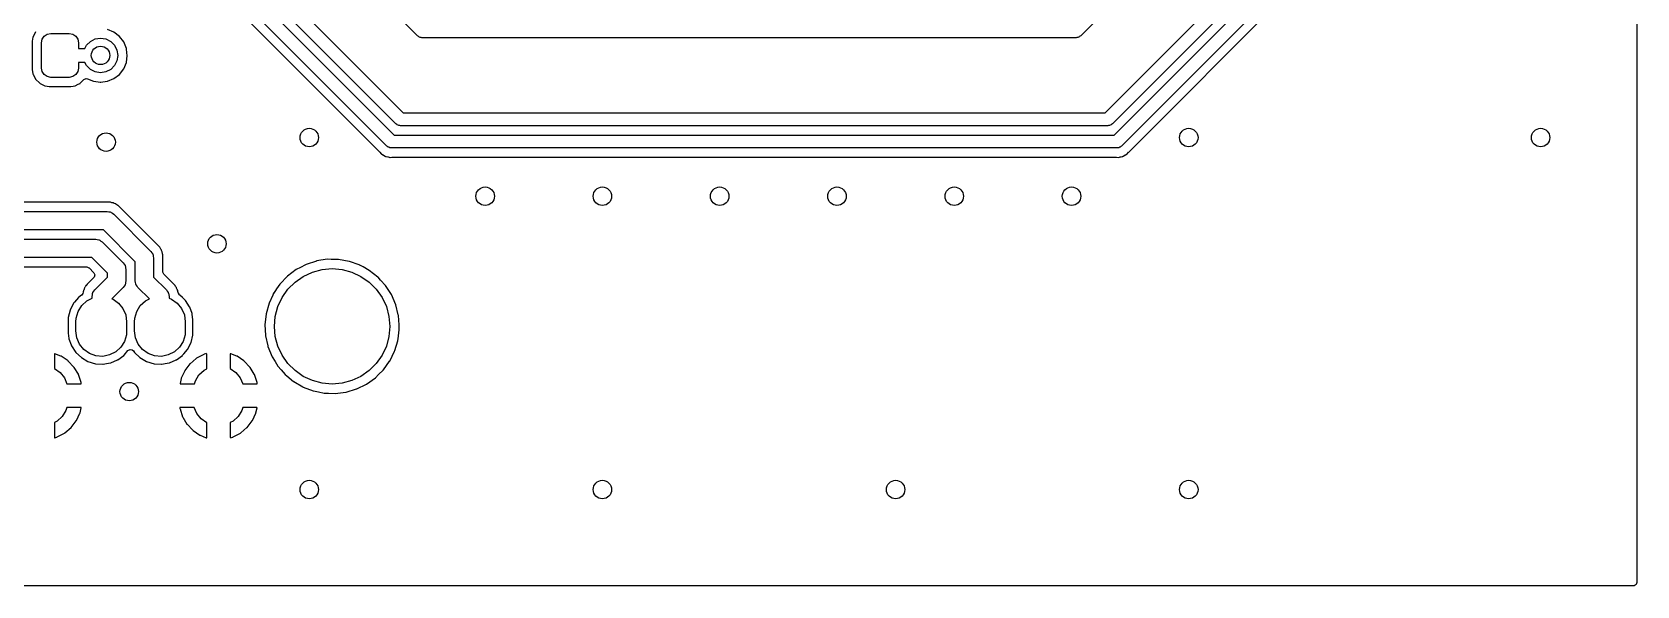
# Model space of a CAD drawing. Extents: x 2.37 to 5.13, y -5.38 to -2.62.
# Drawn here: x 3.764 to 5.132, y -5.382 to -4.91 of the extents above; entities that cross this region are included whole.
import ezdxf

# ---------------------------------------------------------------- set-up
doc = ezdxf.new("R2010")
doc.units = 0
doc.header["$MEASUREMENT"] = 0
doc.layers.add('BLACK', color=7, linetype='CONTINUOUS')

msp = doc.modelspace()

# ---------------------------------------------------------------- linework, layer by layer
at = {"layer": 'BLACK', "linetype": 'CONTINUOUS'}
for p, q in [((5.13211, -2.62081), (5.13211, -5.37919)), ((3.80315, -4.70199), (4.08013, -4.97898)), ((4.06613, -5.00728), (3.77406, -4.71521)), ((3.78346, -4.70903), (4.07231, -4.99788)), ((4.07395, -4.98839), (3.79374, -4.70817)), ((4.09219, -4.91335), (3.89665, -4.71781)), ((3.76898, -4.7213), (4.06004, -5.01236)), ((4.83571, -4.73545), (4.65781, -4.91335)), ((4.67867, -4.97898), (4.90324, -4.7544)), ((4.91265, -4.76058), (4.68485, -4.98839)), ((4.68649, -4.99788), (4.92214, -4.76223)), ((4.93155, -4.76841), (4.69268, -5.00728)), ((4.69876, -5.01236), (4.93663, -4.7745)), ((3.76659, -4.90999), (3.76453, -4.91404)), ((3.77404, -4.91361), (3.77659, -4.9119)), ((3.77659, -4.9119), (3.77961, -4.9113)), ((3.77961, -4.9113), (3.79535, -4.9113)), ((3.79535, -4.9113), (3.79837, -4.9119)), ((3.79837, -4.9119), (3.80092, -4.91361)), ((3.83343, -4.91021), (3.82791, -4.90793)), ((3.83816, -4.91384), (3.83343, -4.91021)), ((3.76386, -4.91782), (3.76384, -4.91793)), ((3.76384, -4.91793), (3.76384, -4.94207)), ((3.76439, -4.91447), (3.76386, -4.91782)), ((3.76442, -4.91424), (3.76439, -4.91447)), ((3.76439, -4.91447), (3.76439, -4.91447)), ((3.76453, -4.91404), (3.76442, -4.91424)), ((3.77173, -4.91917), (3.77233, -4.91616)), ((3.77173, -4.94083), (3.77173, -4.91917)), ((3.77233, -4.91616), (3.77404, -4.91361)), ((3.80092, -4.91361), (3.80263, -4.91616)), ((3.80263, -4.91616), (3.80323, -4.91917)), ((3.80323, -4.91917), (3.80323, -4.92409)), ((3.80323, -4.92409), (3.80864, -4.92409)), ((3.80864, -4.92409), (3.81006, -4.92132)), ((3.81006, -4.92132), (3.81332, -4.91806)), ((3.81332, -4.91806), (3.81744, -4.91596)), ((3.81744, -4.91596), (3.822, -4.91524)), ((3.822, -4.91524), (3.82656, -4.91596)), ((3.82656, -4.91596), (3.83068, -4.91806)), ((3.83068, -4.91806), (3.83394, -4.92132)), ((3.83394, -4.92132), (3.83604, -4.92544)), ((3.83604, -4.92544), (3.83676, -4.93)), ((3.84179, -4.91857), (3.83816, -4.91384)), ((3.84407, -4.92409), (3.84179, -4.91857)), ((3.8441, -4.92427), (3.84407, -4.92409)), ((3.84457, -4.92787), (3.8441, -4.92427)), ((3.8441, -4.92427), (3.8441, -4.92427)), ((4.09282, -4.91371), (4.09219, -4.91335)), ((4.09333, -4.91422), (4.09282, -4.91371)), ((4.09403, -4.91441), (4.09333, -4.91422)), ((4.09466, -4.91477), (4.09403, -4.91441)), ((4.09539, -4.91477), (4.09466, -4.91477)), ((4.09609, -4.91496), (4.09539, -4.91477)), ((4.65391, -4.91496), (4.09609, -4.91496)), ((4.65461, -4.91477), (4.65391, -4.91496)), ((4.65534, -4.91477), (4.65461, -4.91477)), ((4.65597, -4.91441), (4.65534, -4.91477)), ((4.65667, -4.91422), (4.65597, -4.91441)), ((4.65718, -4.91371), (4.65667, -4.91422)), ((4.65781, -4.91335), (4.65718, -4.91371)), ((3.80864, -4.93591), (3.80323, -4.93591)), ((3.80323, -4.93591), (3.80323, -4.94083)), ((3.81006, -4.93868), (3.80864, -4.93591)), ((3.81332, -4.94194), (3.81006, -4.93868)), ((3.83394, -4.93868), (3.83068, -4.94194)), ((3.83604, -4.93456), (3.83394, -4.93868)), ((3.83676, -4.93), (3.83604, -4.93456)), ((3.84179, -4.94143), (3.84407, -4.93591)), ((3.84407, -4.93591), (3.84485, -4.93)), ((3.84485, -4.93), (3.84457, -4.92787)), ((3.76384, -4.94207), (3.76442, -4.94576)), ((3.76442, -4.94576), (3.76469, -4.94628)), ((3.76469, -4.94628), (3.76659, -4.95001)), ((3.76659, -4.95001), (3.76659, -4.95001)), ((3.76659, -4.95001), (3.76669, -4.95021)), ((3.76669, -4.95021), (3.77022, -4.95374)), ((3.77022, -4.95374), (3.77043, -4.95385)), ((3.77233, -4.94384), (3.77173, -4.94083)), ((3.77404, -4.94639), (3.77233, -4.94384)), ((3.77659, -4.9481), (3.77404, -4.94639)), ((3.77961, -4.9487), (3.77659, -4.9481)), ((3.79535, -4.9487), (3.77961, -4.9487)), ((3.79837, -4.9481), (3.79535, -4.9487)), ((3.80092, -4.94639), (3.79837, -4.9481)), ((3.80263, -4.94384), (3.80092, -4.94639)), ((3.80323, -4.94083), (3.80263, -4.94384)), ((3.80453, -4.95385), (3.80474, -4.95374)), ((3.80474, -4.95374), (3.80786, -4.95062)), ((3.80786, -4.95062), (3.80967, -4.94977)), ((3.80967, -4.94977), (3.81104, -4.94998)), ((3.81104, -4.94998), (3.81609, -4.95207)), ((3.81744, -4.94404), (3.81332, -4.94194)), ((3.81609, -4.95207), (3.81627, -4.9521)), ((3.81627, -4.9521), (3.81627, -4.9521)), ((3.81627, -4.9521), (3.82181, -4.95283)), ((3.822, -4.94476), (3.81744, -4.94404)), ((3.82181, -4.95283), (3.822, -4.95285)), ((3.82656, -4.94404), (3.822, -4.94476)), ((3.822, -4.95285), (3.82219, -4.95283)), ((3.82219, -4.95283), (3.82773, -4.9521)), ((3.83068, -4.94194), (3.82656, -4.94404)), ((3.82773, -4.9521), (3.82791, -4.95207)), ((3.82773, -4.9521), (3.82773, -4.9521)), ((3.82791, -4.95207), (3.83343, -4.94979)), ((3.83343, -4.94979), (3.83816, -4.94616)), ((3.83816, -4.94616), (3.84179, -4.94143)), ((3.77043, -4.95385), (3.77043, -4.95385)), ((3.77043, -4.95385), (3.77447, -4.95591)), ((3.77447, -4.95591), (3.77447, -4.95591)), ((3.77447, -4.95591), (3.77467, -4.95601)), ((3.77467, -4.95601), (3.7749, -4.95605)), ((3.7749, -4.95605), (3.7749, -4.95605)), ((3.7749, -4.95605), (3.77825, -4.95658)), ((3.77825, -4.95658), (3.77837, -4.95659)), ((3.77837, -4.95659), (3.78748, -4.95659)), ((3.78748, -4.95659), (3.7966, -4.95659)), ((3.7966, -4.95659), (3.79671, -4.95658)), ((3.79671, -4.95658), (3.79855, -4.95628)), ((3.79671, -4.95658), (3.79671, -4.95658)), ((3.79855, -4.95628), (3.80029, -4.95601)), ((3.80029, -4.95601), (3.803, -4.95463)), ((3.803, -4.95463), (3.80453, -4.95385)), ((3.80453, -4.95385), (3.80453, -4.95385)), ((4.08013, -4.97898), (4.67867, -4.97898)), ((4.07458, -4.98875), (4.07395, -4.98839)), ((4.0751, -4.98926), (4.07458, -4.98875)), ((4.0758, -4.98945), (4.0751, -4.98926)), ((4.07643, -4.98981), (4.0758, -4.98945)), ((4.07715, -4.98981), (4.07643, -4.98981)), ((4.07785, -4.99), (4.07715, -4.98981)), ((4.68095, -4.99), (4.07785, -4.99)), ((4.68165, -4.98981), (4.68095, -4.99)), ((4.68238, -4.98981), (4.68165, -4.98981)), ((4.68301, -4.98945), (4.68238, -4.98981)), ((4.68371, -4.98926), (4.68301, -4.98945)), ((4.68422, -4.98875), (4.68371, -4.98926)), ((4.68485, -4.98839), (4.68422, -4.98875)), ((4.06675, -5.00765), (4.06613, -5.00728)), ((4.06727, -5.00816), (4.06675, -5.00765)), ((4.06797, -5.00835), (4.06727, -5.00816)), ((4.0686, -5.00871), (4.06797, -5.00835)), ((4.07231, -4.99788), (4.68649, -4.99788)), ((4.69083, -5.00835), (4.6902, -5.00871)), ((4.69153, -5.00816), (4.69083, -5.00835)), ((4.69205, -5.00765), (4.69153, -5.00816)), ((4.69268, -5.00728), (4.69205, -5.00765)), ((4.06004, -5.01236), (4.06021, -5.01255)), ((4.06021, -5.01255), (4.06127, -5.01381)), ((4.06127, -5.01381), (4.06149, -5.01394)), ((4.06149, -5.01394), (4.06149, -5.01394)), ((4.06149, -5.01394), (4.0627, -5.01464)), ((4.0627, -5.01464), (4.06292, -5.01478)), ((4.06292, -5.01478), (4.06406, -5.01558)), ((4.06406, -5.01558), (4.06406, -5.01558)), ((4.06406, -5.01558), (4.06427, -5.01572)), ((4.06427, -5.01572), (4.06452, -5.01579)), ((4.06452, -5.01579), (4.06462, -5.01584)), ((4.06462, -5.01584), (4.06504, -5.01601)), ((4.06504, -5.01601), (4.06515, -5.01605)), ((4.06515, -5.01605), (4.06537, -5.01618)), ((4.06537, -5.01618), (4.06562, -5.01622)), ((4.06562, -5.01622), (4.06699, -5.01647)), ((4.06699, -5.01647), (4.06724, -5.01652)), ((4.06724, -5.01652), (4.06814, -5.01676)), ((4.06814, -5.01676), (4.06884, -5.01695)), ((4.06932, -5.00871), (4.0686, -5.00871)), ((4.06884, -5.01695), (4.06909, -5.01693)), ((4.06909, -5.01693), (4.07048, -5.0168)), ((4.06909, -5.01693), (4.06909, -5.01693)), ((4.07002, -5.0089), (4.06932, -5.00871)), ((4.68878, -5.0089), (4.07002, -5.0089)), ((4.07048, -5.0168), (4.07074, -5.01679)), ((4.07074, -5.01679), (4.68807, -5.01679)), ((4.68807, -5.01679), (4.68832, -5.0168)), ((4.68832, -5.0168), (4.68996, -5.01695)), ((4.68948, -5.00871), (4.68878, -5.0089)), ((4.6902, -5.00871), (4.68948, -5.00871)), ((4.68996, -5.01695), (4.69103, -5.01666)), ((4.69103, -5.01666), (4.69156, -5.01652)), ((4.69156, -5.01652), (4.69181, -5.01647)), ((4.69181, -5.01647), (4.6924, -5.01636)), ((4.6924, -5.01636), (4.69343, -5.01618)), ((4.69343, -5.01618), (4.69365, -5.01605)), ((4.69365, -5.01605), (4.69377, -5.01601)), ((4.69377, -5.01601), (4.69418, -5.01584)), ((4.69418, -5.01584), (4.69428, -5.01579)), ((4.69428, -5.01579), (4.69453, -5.01572)), ((4.69453, -5.01572), (4.69588, -5.01478)), ((4.69588, -5.01478), (4.6961, -5.01464)), ((4.6961, -5.01464), (4.69753, -5.01381)), ((4.69753, -5.01381), (4.69769, -5.01362)), ((4.69769, -5.01362), (4.69859, -5.01255)), ((4.69769, -5.01362), (4.69769, -5.01362)), ((4.69859, -5.01255), (4.69876, -5.01236)), ((3.71682, -5.06299), (3.82774, -5.06299)), ((3.83022, -5.0551), (3.73798, -5.0551)), ((3.82774, -5.06299), (3.82902, -5.06329)), ((3.83044, -5.05517), (3.83022, -5.0551)), ((3.8312, -5.05542), (3.83044, -5.05517)), ((3.83044, -5.05517), (3.83044, -5.05517)), ((3.83165, -5.05552), (3.8312, -5.05542)), ((3.83204, -5.05558), (3.83165, -5.05552)), ((3.83266, -5.05568), (3.83204, -5.05558)), ((3.83286, -5.05579), (3.83266, -5.05568)), ((3.83358, -5.05615), (3.83286, -5.05579)), ((3.834, -5.05632), (3.83358, -5.05615)), ((3.83476, -5.05657), (3.834, -5.05632)), ((3.83497, -5.05664), (3.83476, -5.05657)), ((3.83476, -5.05657), (3.83476, -5.05657)), ((3.83516, -5.05678), (3.83497, -5.05664)), ((3.83581, -5.05725), (3.83516, -5.05678)), ((3.83516, -5.05678), (3.83516, -5.05678)), ((3.8362, -5.05748), (3.83581, -5.05725)), ((3.83691, -5.05785), (3.8362, -5.05748)), ((3.83711, -5.05795), (3.83691, -5.05785)), ((3.838, -5.05884), (3.83711, -5.05795)), ((3.87148, -5.09232), (3.838, -5.05884)), ((3.838, -5.05884), (3.838, -5.05884)), ((3.82902, -5.06329), (3.83033, -5.06343)), ((3.83033, -5.06343), (3.83071, -5.06368)), ((3.83071, -5.06368), (3.83115, -5.06378)), ((3.83115, -5.06378), (3.83218, -5.0646)), ((3.83218, -5.0646), (3.83329, -5.0653)), ((3.83329, -5.0653), (3.86503, -5.09703)), ((3.70703, -5.08661), (3.81796, -5.08661)), ((3.82447, -5.07874), (3.71354, -5.07874)), ((3.81796, -5.08661), (3.81924, -5.08691)), ((3.81924, -5.08691), (3.82054, -5.08706)), ((3.82054, -5.08706), (3.82093, -5.0873)), ((3.82093, -5.0873), (3.82137, -5.0874)), ((3.82137, -5.0874), (3.8224, -5.08822)), ((3.8224, -5.08822), (3.82351, -5.08892)), ((3.82351, -5.08892), (3.8414, -5.10681)), ((3.85157, -5.10585), (3.82447, -5.07874)), ((3.81468, -5.10236), (3.70376, -5.10236)), ((3.82795, -5.11563), (3.81468, -5.10236)), ((3.86503, -5.09703), (3.86572, -5.09814)), ((3.86572, -5.09814), (3.86654, -5.09917)), ((3.86654, -5.09917), (3.86664, -5.09961)), ((3.86664, -5.09961), (3.86688, -5.1)), ((3.86688, -5.1), (3.86703, -5.10131)), ((3.86703, -5.10131), (3.86732, -5.10259)), ((3.86732, -5.10259), (3.86732, -5.1189)), ((3.87236, -5.0932), (3.87148, -5.09232)), ((3.87148, -5.09232), (3.87148, -5.09232)), ((3.87247, -5.09341), (3.87236, -5.0932)), ((3.87283, -5.09412), (3.87247, -5.09341)), ((3.87247, -5.09341), (3.87247, -5.09341)), ((3.87307, -5.09451), (3.87283, -5.09412)), ((3.87354, -5.09515), (3.87307, -5.09451)), ((3.87367, -5.09534), (3.87354, -5.09515)), ((3.87354, -5.09515), (3.87354, -5.09515)), ((3.87374, -5.09556), (3.87367, -5.09534)), ((3.87399, -5.09632), (3.87374, -5.09556)), ((3.87374, -5.09556), (3.87374, -5.09556)), ((3.87417, -5.09674), (3.87399, -5.09632)), ((3.87452, -5.09744), (3.87417, -5.09674)), ((3.87463, -5.09765), (3.87452, -5.09744)), ((3.87467, -5.09788), (3.87463, -5.09765)), ((3.87479, -5.09867), (3.87467, -5.09788)), ((3.8749, -5.09911), (3.87479, -5.09867)), ((3.87515, -5.09987), (3.8749, -5.09911)), ((3.87522, -5.10009), (3.87515, -5.09987)), ((3.87522, -5.11443), (3.87522, -5.10009)), ((4.01549, -5.10378), (4.00621, -5.1052)), ((4.01561, -5.10378), (4.01549, -5.10378)), ((4.01862, -5.10382), (4.01561, -5.10378)), ((4.01561, -5.10378), (4.01561, -5.10378)), ((4.02488, -5.1039), (4.01862, -5.10382)), ((4.0295, -5.10472), (4.02488, -5.1039)), ((3.70253, -5.11026), (3.8102, -5.11026)), ((3.8102, -5.11026), (3.81208, -5.11094)), ((3.81208, -5.11094), (3.81226, -5.11111)), ((3.81226, -5.11111), (3.81636, -5.11521)), ((3.81636, -5.11521), (3.81721, -5.11702)), ((3.81721, -5.11702), (3.81669, -5.11894)), ((3.82795, -5.1189), (3.82795, -5.11563)), ((3.8414, -5.10681), (3.8421, -5.10793)), ((3.8421, -5.10793), (3.84292, -5.10896)), ((3.84292, -5.10896), (3.84302, -5.1094)), ((3.84302, -5.1094), (3.84326, -5.10978)), ((3.84326, -5.10978), (3.84341, -5.11109)), ((3.84341, -5.11109), (3.8437, -5.11237)), ((3.8437, -5.11237), (3.8437, -5.12218)), ((3.85157, -5.12217), (3.85157, -5.10585)), ((3.87523, -5.11468), (3.87522, -5.11443)), ((3.87607, -5.11649), (3.87523, -5.11468)), ((3.88466, -5.12508), (3.87607, -5.11649)), ((3.98895, -5.11246), (3.98144, -5.11809)), ((3.98942, -5.11222), (3.98895, -5.11246)), ((3.99187, -5.11094), (3.98942, -5.11222)), ((3.99728, -5.10812), (3.99187, -5.11094)), ((3.99488, -5.11833), (4.00266, -5.1147)), ((3.9974, -5.10808), (3.99728, -5.10812)), ((4.0061, -5.10524), (3.9974, -5.10808)), ((3.9974, -5.10808), (3.9974, -5.10808)), ((4.00266, -5.1147), (4.01094, -5.11248)), ((4.00621, -5.1052), (4.0061, -5.10524)), ((4.0061, -5.10524), (4.0061, -5.10524)), ((4.01094, -5.11248), (4.01949, -5.11173)), ((4.01949, -5.11173), (4.02803, -5.11248)), ((4.02803, -5.11248), (4.03632, -5.1147)), ((4.03401, -5.10552), (4.0295, -5.10472)), ((4.03413, -5.10554), (4.03401, -5.10552)), ((4.03401, -5.10552), (4.03401, -5.10552)), ((4.03424, -5.10558), (4.03413, -5.10554)), ((4.04269, -5.10858), (4.03424, -5.10558)), ((4.03424, -5.10558), (4.03424, -5.10558)), ((4.03632, -5.1147), (4.04409, -5.11833)), ((4.04298, -5.10868), (4.04269, -5.10858)), ((4.04308, -5.10874), (4.04298, -5.10868)), ((4.04583, -5.11026), (4.04308, -5.10874)), ((4.04308, -5.10874), (4.04308, -5.10874)), ((4.0512, -5.11322), (4.04583, -5.11026)), ((4.05857, -5.11904), (4.0512, -5.11322)), ((3.80729, -5.13144), (3.80719, -5.13188)), ((3.80742, -5.13065), (3.80729, -5.13144)), ((3.80745, -5.13042), (3.80742, -5.13065)), ((3.80784, -5.12967), (3.80745, -5.13042)), ((3.80792, -5.12951), (3.80784, -5.12967)), ((3.8081, -5.12908), (3.80792, -5.12951)), ((3.80834, -5.12832), (3.8081, -5.12908)), ((3.80841, -5.12811), (3.80834, -5.12832)), ((3.80834, -5.12832), (3.80834, -5.12832)), ((3.80855, -5.12792), (3.80841, -5.12811)), ((3.80902, -5.12728), (3.80855, -5.12792)), ((3.80855, -5.12792), (3.80855, -5.12792)), ((3.80926, -5.12689), (3.80902, -5.12728)), ((3.80962, -5.12618), (3.80926, -5.12689)), ((3.80972, -5.12597), (3.80962, -5.12617)), ((3.80962, -5.12617), (3.80962, -5.12618)), ((3.81061, -5.12508), (3.80972, -5.12597)), ((3.81636, -5.11933), (3.81061, -5.12508)), ((3.81061, -5.12508), (3.81061, -5.12508)), ((3.81555, -5.13193), (3.81637, -5.1309)), ((3.81669, -5.11894), (3.81636, -5.11933)), ((3.81637, -5.1309), (3.81707, -5.12979)), ((3.81707, -5.12979), (3.82795, -5.1189)), ((3.84139, -5.12773), (3.83167, -5.13746)), ((3.84209, -5.12662), (3.84139, -5.12773)), ((3.84292, -5.12559), (3.84209, -5.12662)), ((3.84302, -5.12515), (3.84292, -5.12559)), ((3.84326, -5.12477), (3.84302, -5.12515)), ((3.84341, -5.12346), (3.84326, -5.12477)), ((3.8437, -5.12218), (3.84341, -5.12346)), ((3.85187, -5.12345), (3.85157, -5.12217)), ((3.85201, -5.12475), (3.85187, -5.12345)), ((3.85225, -5.12514), (3.85201, -5.12475)), ((3.85235, -5.12558), (3.85225, -5.12514)), ((3.85317, -5.12661), (3.85235, -5.12558)), ((3.85387, -5.12772), (3.85317, -5.12661)), ((3.86366, -5.13751), (3.85387, -5.12772)), ((3.86732, -5.1189), (3.87822, -5.1298)), ((3.87822, -5.1298), (3.87891, -5.13091)), ((3.87891, -5.13091), (3.87973, -5.13194)), ((3.88555, -5.12597), (3.88466, -5.12508)), ((3.88466, -5.12508), (3.88466, -5.12508)), ((3.88602, -5.12689), (3.88555, -5.12597)), ((3.88626, -5.12728), (3.88602, -5.12689)), ((3.88673, -5.12792), (3.88626, -5.12728)), ((3.88686, -5.12811), (3.88673, -5.12792)), ((3.88693, -5.12832), (3.88686, -5.12811)), ((3.88718, -5.12908), (3.88693, -5.12832)), ((3.88735, -5.12951), (3.88718, -5.12908)), ((3.88782, -5.13042), (3.88735, -5.12951)), ((3.88795, -5.13121), (3.88782, -5.13042)), ((3.88798, -5.13144), (3.88795, -5.13121)), ((3.88809, -5.13188), (3.88798, -5.13144)), ((3.97209, -5.12908), (3.96966, -5.13264)), ((3.97489, -5.12498), (3.97209, -5.12908)), ((3.97496, -5.12488), (3.97489, -5.12498)), ((3.97489, -5.12498), (3.97489, -5.12498)), ((3.98144, -5.11809), (3.97496, -5.12488)), ((3.97687, -5.13634), (3.98179, -5.12931)), ((3.98179, -5.12931), (3.98785, -5.12325)), ((3.98785, -5.12325), (3.99488, -5.11833)), ((4.04409, -5.11833), (4.05112, -5.12325)), ((4.05112, -5.12325), (4.05719, -5.12931)), ((4.05719, -5.12931), (4.06211, -5.13634)), ((4.05865, -5.11913), (4.05857, -5.11904)), ((4.06081, -5.1215), (4.05865, -5.11913)), ((4.05865, -5.11913), (4.05865, -5.11913)), ((4.06489, -5.12598), (4.06081, -5.1215)), ((4.06999, -5.13387), (4.06489, -5.12598)), ((3.79904, -5.14127), (3.79606, -5.14712)), ((3.79985, -5.14032), (3.79904, -5.14127)), ((3.80319, -5.13639), (3.79985, -5.14032)), ((3.80286, -5.1482), (3.80595, -5.14321)), ((3.8033, -5.13627), (3.80319, -5.13639)), ((3.80319, -5.13639), (3.80319, -5.13639)), ((3.80343, -5.13617), (3.8033, -5.13627)), ((3.80581, -5.13442), (3.80343, -5.13617)), ((3.80343, -5.13617), (3.80343, -5.13617)), ((3.80599, -5.13427), (3.80581, -5.13442)), ((3.80595, -5.14321), (3.81028, -5.13923)), ((3.80679, -5.13283), (3.80599, -5.13427)), ((3.80687, -5.13286), (3.80679, -5.13283)), ((3.80719, -5.13188), (3.80687, -5.13286)), ((3.81028, -5.13923), (3.81476, -5.13694)), ((3.81476, -5.13534), (3.81506, -5.13406)), ((3.81476, -5.13694), (3.81476, -5.13534)), ((3.81506, -5.13406), (3.81521, -5.13275)), ((3.81521, -5.13275), (3.81545, -5.13237)), ((3.81545, -5.13237), (3.81555, -5.13193)), ((3.83167, -5.13746), (3.83267, -5.13782)), ((3.83267, -5.13782), (3.83746, -5.14122)), ((3.83746, -5.14122), (3.84116, -5.14579)), ((3.85286, -5.1482), (3.85595, -5.14321)), ((3.85595, -5.14321), (3.86028, -5.13923)), ((3.86028, -5.13923), (3.86366, -5.13751)), ((3.87973, -5.13194), (3.87983, -5.13238)), ((3.87983, -5.13238), (3.88007, -5.13276)), ((3.88007, -5.13276), (3.88022, -5.13407)), ((3.88022, -5.13407), (3.88051, -5.13535)), ((3.88051, -5.13535), (3.88051, -5.13704)), ((3.88051, -5.13704), (3.88267, -5.13782)), ((3.88267, -5.13782), (3.88746, -5.14122)), ((3.88746, -5.14122), (3.89116, -5.14579)), ((3.88821, -5.13226), (3.88809, -5.13188)), ((3.88836, -5.13271), (3.88821, -5.13226)), ((3.88938, -5.13414), (3.88836, -5.13271)), ((3.88948, -5.13421), (3.88938, -5.13414)), ((3.88963, -5.1343), (3.88948, -5.13421)), ((3.88975, -5.13441), (3.88963, -5.1343)), ((3.89185, -5.1364), (3.88975, -5.13441)), ((3.88975, -5.13441), (3.88975, -5.13441)), ((3.8944, -5.13882), (3.89185, -5.1364)), ((3.898, -5.14431), (3.8944, -5.13882)), ((3.89805, -5.14447), (3.898, -5.14431)), ((3.9001, -5.15009), (3.89805, -5.14447)), ((3.89805, -5.14447), (3.89805, -5.14447)), ((3.96571, -5.14116), (3.9632, -5.15021)), ((3.96884, -5.13441), (3.96571, -5.14116)), ((3.96961, -5.13275), (3.96884, -5.13441)), ((3.96966, -5.13264), (3.96961, -5.13275)), ((3.96961, -5.13275), (3.96961, -5.13275)), ((3.97102, -5.1524), (3.97324, -5.14411)), ((3.97324, -5.14411), (3.97687, -5.13634)), ((4.06211, -5.13634), (4.06573, -5.14411)), ((4.06573, -5.14411), (4.06795, -5.1524)), ((4.07373, -5.14248), (4.06999, -5.13387)), ((4.07376, -5.14259), (4.07373, -5.14248)), ((4.07592, -5.15118), (4.07376, -5.14259)), ((3.79449, -5.1535), (3.79447, -5.15392)), ((3.79447, -5.15392), (3.79447, -5.16653)), ((3.79606, -5.14712), (3.79449, -5.1535)), ((3.80098, -5.15701), (3.80122, -5.15384)), ((3.80098, -5.16488), (3.80098, -5.15701)), ((3.80122, -5.15384), (3.80286, -5.1482)), ((3.84116, -5.14579), (3.84349, -5.15118)), ((3.84349, -5.15118), (3.84429, -5.15701)), ((3.84429, -5.15701), (3.84429, -5.16488)), ((3.85098, -5.15701), (3.85122, -5.15384)), ((3.85098, -5.16488), (3.85098, -5.15701)), ((3.85122, -5.15384), (3.85286, -5.1482)), ((3.89116, -5.14579), (3.89349, -5.15118)), ((3.89349, -5.15118), (3.89429, -5.15701)), ((3.89429, -5.15701), (3.89429, -5.16488)), ((3.90024, -5.15048), (3.9001, -5.15009)), ((3.90081, -5.15536), (3.90024, -5.15048)), ((3.90081, -5.16797), (3.90081, -5.15536)), ((3.9632, -5.15021), (3.9622, -5.15954)), ((3.97028, -5.16094), (3.97102, -5.1524)), ((4.06795, -5.1524), (4.0687, -5.16094)), ((4.07602, -5.15159), (4.07592, -5.15118)), ((4.07603, -5.15171), (4.07602, -5.15159)), ((4.07668, -5.15954), (4.07603, -5.15171)), ((4.07603, -5.15171), (4.07603, -5.15171)), ((3.79447, -5.16653), (3.79448, -5.16661)), ((3.79448, -5.16661), (3.79448, -5.16661)), ((3.79448, -5.16661), (3.79475, -5.16892)), ((3.79475, -5.16892), (3.79504, -5.17141)), ((3.79504, -5.17141), (3.7951, -5.17157)), ((3.7951, -5.17157), (3.7951, -5.17157)), ((3.7951, -5.17157), (3.79692, -5.1766)), ((3.80178, -5.1707), (3.80098, -5.16488)), ((3.80412, -5.1761), (3.80178, -5.1707)), ((3.84406, -5.16805), (3.84242, -5.17369)), ((3.84429, -5.16488), (3.84406, -5.16805)), ((3.85178, -5.1707), (3.85098, -5.16488)), ((3.85412, -5.1761), (3.85178, -5.1707)), ((3.89406, -5.16805), (3.89242, -5.17369)), ((3.89429, -5.16488), (3.89406, -5.16805)), ((3.89922, -5.17477), (3.90078, -5.16839)), ((3.90078, -5.16839), (3.90081, -5.16797)), ((3.9622, -5.15954), (3.96221, -5.15966)), ((3.96221, -5.15966), (3.96272, -5.16851)), ((3.96272, -5.16851), (3.96274, -5.16892)), ((3.96274, -5.16892), (3.96277, -5.16904)), ((3.96277, -5.16904), (3.96277, -5.16904)), ((3.96277, -5.16904), (3.96471, -5.17762)), ((3.97102, -5.16949), (3.97028, -5.16094)), ((3.97324, -5.17778), (3.97102, -5.16949)), ((4.06795, -5.16949), (4.06573, -5.17778)), ((4.0687, -5.16094), (4.06795, -5.16949)), ((4.0755, -5.17305), (4.07569, -5.17157)), ((4.07569, -5.17157), (4.07671, -5.16382)), ((4.07679, -5.16094), (4.07668, -5.15954)), ((4.07671, -5.16382), (4.07672, -5.16374)), ((4.07671, -5.16382), (4.07671, -5.16382)), ((4.07672, -5.16374), (4.07679, -5.16094)), ((3.7827, -5.1842), (3.78264, -5.18443)), ((3.78264, -5.18443), (3.78264, -5.19686)), ((3.78311, -5.18421), (3.7827, -5.1842)), ((3.78829, -5.18628), (3.78311, -5.18421)), ((3.78857, -5.18643), (3.78829, -5.18628)), ((3.79692, -5.1766), (3.79728, -5.17758)), ((3.79728, -5.17758), (3.80088, -5.18307)), ((3.80088, -5.18307), (3.80565, -5.18759)), ((3.80781, -5.18067), (3.80412, -5.1761)), ((3.81261, -5.18407), (3.80781, -5.18067)), ((3.81814, -5.18606), (3.81261, -5.18407)), ((3.824, -5.18649), (3.81814, -5.18606)), ((3.82976, -5.18533), (3.824, -5.18649)), ((3.835, -5.18266), (3.82976, -5.18533)), ((3.83932, -5.17868), (3.835, -5.18266)), ((3.83683, -5.18942), (3.84184, -5.18572)), ((3.84242, -5.17369), (3.83932, -5.17868)), ((3.84184, -5.18572), (3.84198, -5.18562)), ((3.84184, -5.18572), (3.84184, -5.18572)), ((3.84198, -5.18562), (3.84209, -5.1855)), ((3.84209, -5.18549), (3.84543, -5.18157)), ((3.84209, -5.1855), (3.84209, -5.18549)), ((3.84543, -5.18157), (3.84716, -5.18058)), ((3.84716, -5.18058), (3.84912, -5.18094)), ((3.84912, -5.18094), (3.85008, -5.18186)), ((3.85008, -5.18186), (3.85088, -5.18307)), ((3.85088, -5.18307), (3.85565, -5.18759)), ((3.85781, -5.18067), (3.85412, -5.1761)), ((3.86261, -5.18407), (3.85781, -5.18067)), ((3.86814, -5.18606), (3.86261, -5.18407)), ((3.874, -5.18649), (3.86814, -5.18606)), ((3.87976, -5.18533), (3.874, -5.18649)), ((3.885, -5.18266), (3.87976, -5.18533)), ((3.88932, -5.17868), (3.885, -5.18266)), ((3.88683, -5.18942), (3.89184, -5.18572)), ((3.89242, -5.17369), (3.88932, -5.17868)), ((3.89184, -5.18572), (3.89198, -5.18562)), ((3.89184, -5.18572), (3.89184, -5.18572)), ((3.89198, -5.18562), (3.89318, -5.18421)), ((3.89318, -5.18421), (3.89612, -5.18075)), ((3.89612, -5.18075), (3.89623, -5.18062)), ((3.89612, -5.18075), (3.89612, -5.18075)), ((3.89623, -5.18062), (3.89922, -5.17477)), ((3.91011, -5.18484), (3.90395, -5.18808)), ((3.9104, -5.18472), (3.91011, -5.18484)), ((3.91233, -5.18419), (3.9104, -5.18472)), ((3.91243, -5.18419), (3.91233, -5.18419)), ((3.91249, -5.18423), (3.91243, -5.18419)), ((3.91264, -5.18462), (3.91249, -5.18423)), ((3.91264, -5.19708), (3.91264, -5.18462)), ((3.9327, -5.1842), (3.93264, -5.18443)), ((3.93264, -5.18443), (3.93264, -5.19686)), ((3.93311, -5.18421), (3.9327, -5.1842)), ((3.93829, -5.18628), (3.93311, -5.18421)), ((3.93857, -5.18643), (3.93829, -5.18628)), ((3.96471, -5.17762), (3.96481, -5.17808)), ((3.96481, -5.17808), (3.96834, -5.18678)), ((3.97687, -5.18555), (3.97324, -5.17778)), ((3.98179, -5.19258), (3.97687, -5.18555)), ((4.06211, -5.18555), (4.05719, -5.19258)), ((4.06573, -5.17778), (4.06211, -5.18555)), ((4.06861, -5.19046), (4.07277, -5.18204)), ((4.07277, -5.18204), (4.07291, -5.18157)), ((4.07291, -5.18157), (4.07546, -5.17317)), ((4.07546, -5.17317), (4.0755, -5.17305)), ((3.78264, -5.19686), (3.78267, -5.19687)), ((3.78267, -5.19687), (3.78746, -5.20028)), ((3.79432, -5.19034), (3.78857, -5.18643)), ((3.79456, -5.19054), (3.79432, -5.19034)), ((3.79934, -5.1956), (3.79456, -5.19054)), ((3.79953, -5.19585), (3.79934, -5.1956)), ((3.80311, -5.20181), (3.79953, -5.19585)), ((3.80565, -5.18759), (3.81133, -5.19089)), ((3.81133, -5.19089), (3.81762, -5.19279)), ((3.81762, -5.19279), (3.81778, -5.19281)), ((3.81778, -5.19281), (3.824, -5.19319)), ((3.824, -5.19319), (3.824, -5.19319)), ((3.824, -5.19319), (3.82417, -5.1932)), ((3.82417, -5.1932), (3.82724, -5.19267)), ((3.82724, -5.19267), (3.83048, -5.19212)), ((3.83048, -5.19212), (3.83065, -5.19209)), ((3.83048, -5.19212), (3.83048, -5.19212)), ((3.83065, -5.19209), (3.8308, -5.19202)), ((3.8308, -5.19202), (3.83653, -5.18958)), ((3.8308, -5.19202), (3.8308, -5.19202)), ((3.83653, -5.18958), (3.83669, -5.18952)), ((3.83653, -5.18958), (3.83653, -5.18958)), ((3.83669, -5.18952), (3.83683, -5.18942)), ((3.83683, -5.18942), (3.83683, -5.18942)), ((3.85565, -5.18759), (3.86133, -5.19089)), ((3.86133, -5.19089), (3.86762, -5.19279)), ((3.86762, -5.19279), (3.86778, -5.19281)), ((3.86778, -5.19281), (3.874, -5.19319)), ((3.874, -5.19319), (3.874, -5.19319)), ((3.874, -5.19319), (3.87417, -5.1932)), ((3.87417, -5.1932), (3.87724, -5.19267)), ((3.87724, -5.19267), (3.88048, -5.19212)), ((3.88048, -5.19212), (3.88065, -5.19209)), ((3.88048, -5.19212), (3.88048, -5.19212)), ((3.88065, -5.19209), (3.8808, -5.19202)), ((3.8808, -5.19202), (3.88653, -5.18958)), ((3.8808, -5.19202), (3.8808, -5.19202)), ((3.88653, -5.18958), (3.88669, -5.18952)), ((3.88653, -5.18958), (3.88653, -5.18958)), ((3.88669, -5.18952), (3.88683, -5.18942)), ((3.88683, -5.18942), (3.88683, -5.18942)), ((3.89378, -5.19877), (3.89084, -5.20507)), ((3.89394, -5.1985), (3.89378, -5.19877)), ((3.89816, -5.19297), (3.89394, -5.1985)), ((3.89838, -5.19275), (3.89816, -5.19297)), ((3.90369, -5.18826), (3.89838, -5.19275)), ((3.90395, -5.18808), (3.90369, -5.18826)), ((3.90595, -5.20226), (3.91028, -5.19828)), ((3.91028, -5.19828), (3.91264, -5.19708)), ((3.93264, -5.19686), (3.93267, -5.19687)), ((3.93267, -5.19687), (3.93746, -5.20028)), ((3.94432, -5.19034), (3.93857, -5.18643)), ((3.94456, -5.19054), (3.94432, -5.19034)), ((3.94934, -5.1956), (3.94456, -5.19054)), ((3.94953, -5.19585), (3.94934, -5.1956)), ((3.95311, -5.20181), (3.94953, -5.19585)), ((3.96834, -5.18678), (3.9684, -5.18688)), ((3.9684, -5.18688), (3.97089, -5.19094)), ((3.97089, -5.19094), (3.97325, -5.19479)), ((3.97325, -5.19479), (3.97333, -5.19488)), ((3.97333, -5.19488), (3.97333, -5.19488)), ((3.97333, -5.19488), (3.9761, -5.19808)), ((3.9761, -5.19808), (3.9794, -5.20189)), ((3.98785, -5.19864), (3.98179, -5.19258)), ((3.99488, -5.20356), (3.98785, -5.19864)), ((4.05112, -5.19864), (4.04409, -5.20356)), ((4.05719, -5.19258), (4.05112, -5.19864)), ((4.0591, -5.20209), (4.06304, -5.19817)), ((4.06304, -5.19817), (4.06313, -5.19808)), ((4.06304, -5.19817), (4.06304, -5.19817)), ((4.06313, -5.19808), (4.0632, -5.19799)), ((4.0632, -5.19799), (4.06854, -5.19055)), ((4.0632, -5.19799), (4.0632, -5.19799)), ((4.06854, -5.19055), (4.06861, -5.19046)), ((3.78746, -5.20028), (3.79116, -5.20485)), ((3.79116, -5.20485), (3.79339, -5.21)), ((3.79339, -5.21), (3.80513, -5.21)), ((3.80325, -5.20209), (3.80311, -5.20181)), ((3.80546, -5.20869), (3.80325, -5.20209)), ((3.80513, -5.21), (3.80552, -5.20986)), ((3.80553, -5.20899), (3.80546, -5.20869)), ((3.80552, -5.20986), (3.80561, -5.2097)), ((3.80559, -5.2095), (3.80553, -5.20899)), ((3.80561, -5.2097), (3.80559, -5.2095)), ((3.89074, -5.20537), (3.88981, -5.2095)), ((3.88981, -5.2095), (3.88987, -5.20991)), ((3.88987, -5.20991), (3.88995, -5.20999)), ((3.88995, -5.20999), (3.88999, -5.21)), ((3.88999, -5.21), (3.90206, -5.21)), ((3.89084, -5.20507), (3.89074, -5.20537)), ((3.90206, -5.21), (3.90286, -5.20726)), ((3.90286, -5.20726), (3.90595, -5.20226)), ((3.93746, -5.20028), (3.94116, -5.20485)), ((3.94116, -5.20485), (3.94339, -5.21)), ((3.94339, -5.21), (3.95513, -5.21)), ((3.95325, -5.20209), (3.95311, -5.20181)), ((3.95546, -5.20869), (3.95325, -5.20209)), ((3.95513, -5.21), (3.95552, -5.20986)), ((3.95553, -5.20899), (3.95546, -5.20869)), ((3.95552, -5.20986), (3.95561, -5.2097)), ((3.95561, -5.2097), (3.95553, -5.20899)), ((3.9794, -5.20189), (3.97949, -5.20196)), ((3.97949, -5.20196), (3.97949, -5.20196)), ((3.97949, -5.20196), (3.98083, -5.20308)), ((3.98083, -5.20308), (3.98662, -5.20788)), ((3.98662, -5.20788), (3.98672, -5.20794)), ((3.98672, -5.20794), (3.98672, -5.20794)), ((3.98672, -5.20794), (3.99463, -5.21256)), ((3.99463, -5.21256), (3.99463, -5.21256)), ((3.99463, -5.21256), (3.99473, -5.21262)), ((3.99473, -5.21262), (3.99484, -5.21266)), ((3.99484, -5.21266), (4.00339, -5.21593)), ((4.00266, -5.20719), (3.99488, -5.20356)), ((4.01094, -5.20941), (4.00266, -5.20719)), ((4.01949, -5.21016), (4.01094, -5.20941)), ((4.02803, -5.20941), (4.01949, -5.21016)), ((4.03632, -5.20719), (4.02803, -5.20941)), ((4.04409, -5.20356), (4.03632, -5.20719)), ((4.0405, -5.21424), (4.04872, -5.21022)), ((4.04872, -5.21022), (4.04883, -5.21016)), ((4.04883, -5.21016), (4.05647, -5.20471)), ((4.05647, -5.20471), (4.0591, -5.20209)), ((4.00339, -5.21593), (4.00339, -5.21593)), ((4.00339, -5.21593), (4.0035, -5.21597)), ((4.0035, -5.21597), (4.00362, -5.216)), ((4.00362, -5.216), (4.00362, -5.216)), ((4.00362, -5.216), (4.00785, -5.21686)), ((4.00785, -5.21686), (4.0127, -5.21784)), ((4.0127, -5.21784), (4.01628, -5.21798)), ((4.01628, -5.21798), (4.02197, -5.21818)), ((4.02197, -5.21818), (4.02197, -5.21818)), ((4.02197, -5.21818), (4.02209, -5.21819)), ((4.02209, -5.21819), (4.02221, -5.21817)), ((4.02221, -5.21817), (4.03128, -5.21701)), ((4.02221, -5.21817), (4.02221, -5.21817)), ((4.03128, -5.21701), (4.0314, -5.21699)), ((4.0314, -5.21699), (4.0404, -5.2143)), ((4.0404, -5.2143), (4.0405, -5.21424)), ((4.0405, -5.21424), (4.0405, -5.21424)), ((3.78932, -5.23774), (3.785, -5.24172)), ((3.79242, -5.23274), (3.78932, -5.23774)), ((3.79322, -5.23), (3.79242, -5.23274)), ((3.80529, -5.23), (3.79322, -5.23)), ((3.8015, -5.24123), (3.80444, -5.23493)), ((3.80444, -5.23493), (3.80454, -5.23463)), ((3.80454, -5.23463), (3.80546, -5.2305)), ((3.80532, -5.23001), (3.80529, -5.23)), ((3.80541, -5.23009), (3.80532, -5.23001)), ((3.80543, -5.2303), (3.80541, -5.23009)), ((3.80546, -5.2305), (3.80543, -5.2303)), ((3.88975, -5.23014), (3.88967, -5.2303)), ((3.88967, -5.2303), (3.88974, -5.23101)), ((3.88974, -5.23101), (3.88981, -5.23131)), ((3.89015, -5.23), (3.88975, -5.23014)), ((3.88981, -5.23131), (3.89203, -5.23791)), ((3.90189, -5.23), (3.89015, -5.23)), ((3.89203, -5.23791), (3.89216, -5.23819)), ((3.89216, -5.23819), (3.89574, -5.24415)), ((3.90412, -5.23515), (3.90189, -5.23)), ((3.90781, -5.23972), (3.90412, -5.23515)), ((3.91261, -5.24313), (3.90781, -5.23972)), ((3.93932, -5.23774), (3.935, -5.24172)), ((3.94242, -5.23274), (3.93932, -5.23774)), ((3.94322, -5.23), (3.94242, -5.23274)), ((3.95529, -5.23), (3.94322, -5.23)), ((3.9515, -5.24123), (3.95444, -5.23493)), ((3.95444, -5.23493), (3.95454, -5.23463)), ((3.95454, -5.23463), (3.95546, -5.2305)), ((3.95532, -5.23001), (3.95529, -5.23)), ((3.95541, -5.23009), (3.95532, -5.23001)), ((3.95546, -5.2305), (3.95541, -5.23009)), ((3.785, -5.24172), (3.78264, -5.24292)), ((3.78264, -5.24292), (3.78264, -5.25538)), ((3.78517, -5.25516), (3.79132, -5.25192)), ((3.79132, -5.25192), (3.79158, -5.25174)), ((3.79158, -5.25174), (3.79689, -5.24725)), ((3.79689, -5.24725), (3.79711, -5.24703)), ((3.79711, -5.24703), (3.80134, -5.2415)), ((3.80134, -5.2415), (3.8015, -5.24123)), ((3.89574, -5.24415), (3.89593, -5.2444)), ((3.89593, -5.2444), (3.90071, -5.24946)), ((3.90071, -5.24946), (3.90095, -5.24966)), ((3.90095, -5.24966), (3.9067, -5.25357)), ((3.9067, -5.25357), (3.90698, -5.25372)), ((3.90698, -5.25372), (3.91216, -5.25579)), ((3.91264, -5.24314), (3.91261, -5.24313)), ((3.91264, -5.25557), (3.91264, -5.24314)), ((3.935, -5.24172), (3.93264, -5.24292)), ((3.93264, -5.24292), (3.93264, -5.25538)), ((3.93517, -5.25516), (3.94132, -5.25192)), ((3.94132, -5.25192), (3.94158, -5.25174)), ((3.94158, -5.25174), (3.94689, -5.24725)), ((3.94689, -5.24725), (3.94711, -5.24703)), ((3.94711, -5.24703), (3.95134, -5.2415)), ((3.95134, -5.2415), (3.9515, -5.24123)), ((3.78264, -5.25538), (3.78278, -5.25577)), ((3.78278, -5.25577), (3.78285, -5.25581)), ((3.78285, -5.25581), (3.78295, -5.25581)), ((3.78295, -5.25581), (3.78488, -5.25528)), ((3.78488, -5.25528), (3.78517, -5.25516)), ((3.91216, -5.25579), (3.91257, -5.2558)), ((3.91257, -5.2558), (3.91264, -5.25557)), ((3.93264, -5.25538), (3.93278, -5.25577)), ((3.93278, -5.25577), (3.93285, -5.25581)), ((3.93285, -5.25581), (3.93295, -5.25581)), ((3.93295, -5.25581), (3.93488, -5.25528)), ((3.93488, -5.25528), (3.93517, -5.25516)), ((5.12919, -5.38211), (2.37081, -5.38211)), ((5.1297, -5.38206), (5.12919, -5.38211)), ((5.13142, -5.38107), (5.1297, -5.38206)), ((5.13211, -5.37919), (5.13142, -5.38107))]:
    msp.add_line(p, q, dxfattribs=at)
at = {"layer": 'BLACK'}
for centre in [(3.822, -4.93), (4, -5), (4.75, -5), (5.05, -5), (3.82677, -5.00394), (4.15, -5.05), (4.25, -5.05), (4.35, -5.05), (4.45, -5.05), (4.55, -5.05), (4.65, -5.05), (3.92126, -5.09055), (3.84646, -5.21654), (4, -5.3), (4.25, -5.3), (4.5, -5.3), (4.75, -5.3)]:
    msp.add_circle(centre, 0.00787, dxfattribs=at)

doc.saveas('drawing.dxf')
